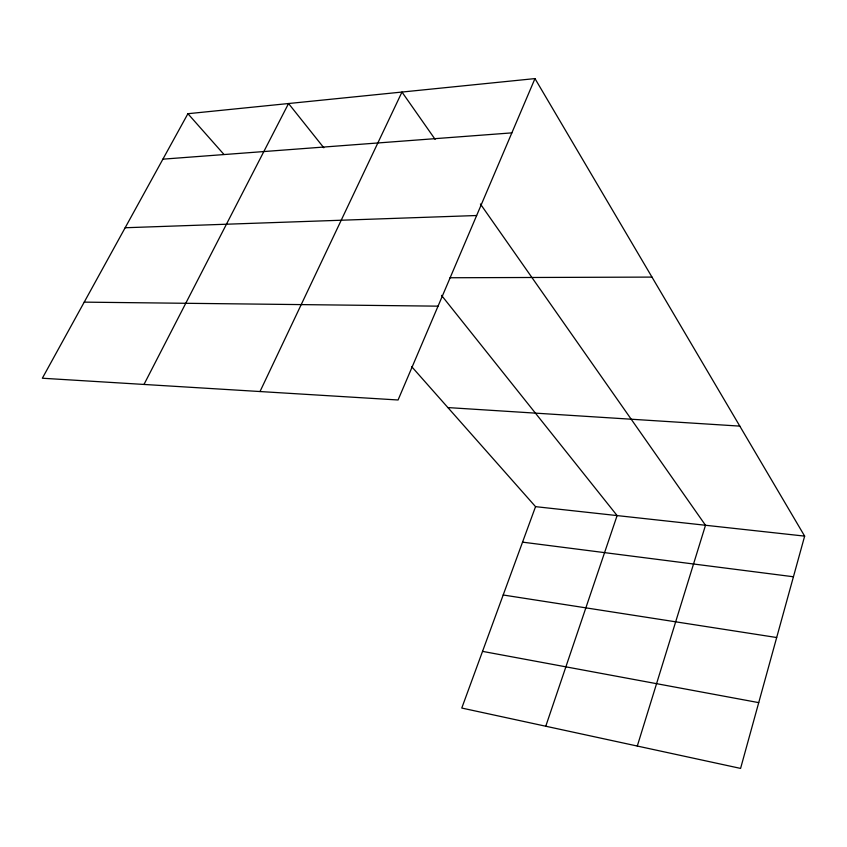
<?xml version="1.0" encoding="UTF-8"?>
<svg xmlns="http://www.w3.org/2000/svg" width="847" height="847" viewBox="0 0 847 847"><rect width="100%" height="100%" fill="white"/><g stroke="black" fill="none" stroke-linecap="round" stroke-linejoin="round"><path stroke-width="1.27" d="M534.976 78.591L398.069 399.985L42.35 378.228L187.907 113.71L534.976 78.591L804.65 536.119L740.585 768.409L461.774 708.05L535.548 506.654L411.578 366.529M637.293 746.048L705.498 525.267L480.397 203.979M545.764 726.239L617.114 515.579L441.509 295.359M260.008 391.536L401.976 92.048L435.136 139.374M143.99 384.443L288.552 103.525L323.829 147.78M162.899 159.162L511.853 132.873M125.155 227.748L476.639 215.519M449.99 277.752L651.978 277.096M84.224 302.135L438.037 306.159M447.894 407.576L739.812 426.115M535.548 506.654L804.65 536.119M522.546 542.144L793.438 576.765M503.182 594.996L776.678 637.526M482.536 651.375L758.721 702.629M187.907 113.71L223.788 154.26"/></g></svg>
